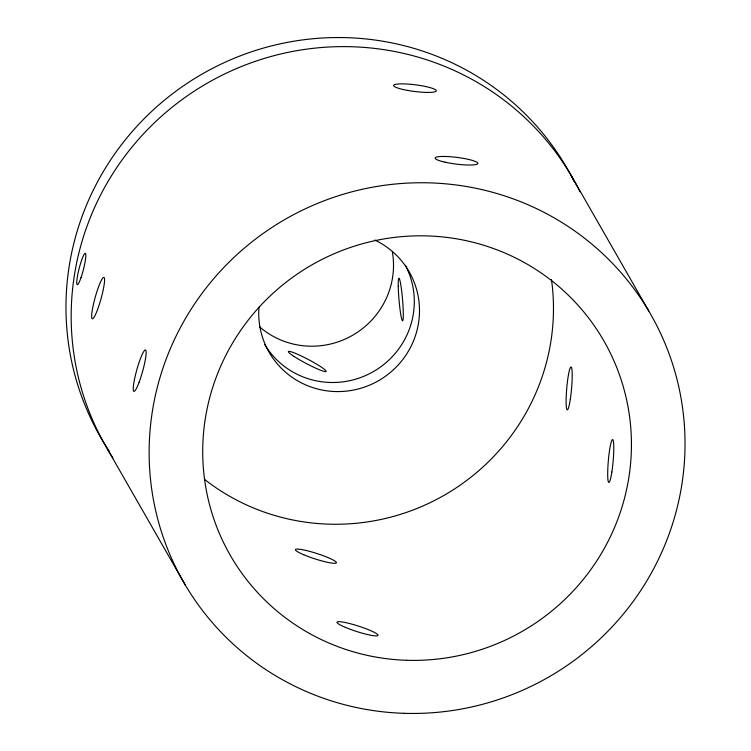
<?xml version="1.0" encoding="UTF-8"?>
<svg xmlns="http://www.w3.org/2000/svg" width="751" height="751" viewBox="0 0 751 751"><rect width="100%" height="100%" fill="white"/><g stroke="black" fill="none" stroke-linecap="round" stroke-linejoin="round"><path stroke-width="1.13" d="M570.798 174.861L648.751 310.989M107.44 449.089L185.403 585.207M405.418 265.347A80.761 79.221 -29.8 0 1 372.759 371.952A80.761 79.221 -29.8 0 1 264.718 344.54M392.36 251.857A80.761 79.221 -29.8 0 1 352.106 335.575A80.761 79.221 -29.8 0 1 259.639 326.892M112.847 457.81A269.205 264.08 -29.8 0 1 208.478 82.469A269.205 264.08 -29.8 0 1 580.007 191.824M551.469 279.494A215.368 211.266 -29.8 0 1 444.573 495.04A215.368 211.266 -29.8 0 1 204.469 479.345M109.524 451.586A269.205 264.08 -29.8 0 1 201.277 74.546A269.205 264.08 -29.8 0 1 574.308 181.742M374.702 240.02A80.761 79.221 -29.8 0 1 415.125 336.636A80.761 79.221 -29.8 0 1 322.799 390.182A80.761 79.221 -29.8 0 1 258.973 307.14M403.982 713.319A269.205 264.08 -29.8 0 0 655.398 322.911A269.205 264.08 -29.8 0 0 191.852 308.07A269.205 264.08 -29.8 0 0 403.982 713.319M406.601 660.279A215.368 211.266 -29.8 0 0 607.737 347.948A215.368 211.266 -29.8 0 0 236.894 336.072A215.368 211.266 -29.8 0 0 406.601 660.279M294.139 356.5A21.357 2.253 27.8 0 0 325.652 371.651A21.357 2.253 27.8 0 0 302.071 356.35A21.357 2.253 27.8 0 0 294.139 356.5M398.246 286.215A21.357 1.774 85.1 0 0 402.292 320.583A21.357 1.774 85.1 0 0 401.776 291.876A21.357 1.774 85.1 0 0 398.246 286.215M403.484 89.585A21.516 3.361 7.2 0 0 436.284 90.918A21.516 3.361 7.2 0 0 405.08 83.924A21.516 3.361 7.2 0 0 403.484 89.585M97.574 309.534A21.516 3.004 -74.4 0 0 103.957 277.372A21.516 3.004 -74.4 0 0 92.795 307.319A21.516 3.004 -74.4 0 0 97.574 309.534M303.761 554.764A21.507 2.844 17.8 0 0 336.279 562.95A21.507 2.844 17.8 0 0 307.703 550.868A21.507 2.844 17.8 0 0 303.761 554.764M570.281 399.457A21.507 2.413 -85 0 0 571.051 366.976A21.507 2.413 -85 0 0 566.141 398.762A21.507 2.413 -85 0 0 570.281 399.457M445.061 162.188A21.516 3.361 7.2 0 0 477.861 163.521A21.516 3.361 7.2 0 0 446.657 156.518A21.516 3.361 7.2 0 0 445.061 162.188M139.151 382.137A21.516 3.004 -74.4 0 0 145.534 349.966A21.516 3.004 -74.4 0 0 134.373 379.922A21.516 3.004 -74.4 0 0 139.151 382.137M345.338 627.357A21.507 2.844 17.8 0 0 377.866 635.553A21.507 2.844 17.8 0 0 349.281 623.461A21.507 2.844 17.8 0 0 345.338 627.357M611.858 472.06A21.507 2.413 -85 0 0 612.628 439.57A21.507 2.413 -85 0 0 607.719 471.365A21.507 2.413 -85 0 0 611.858 472.06M81.07 277.485A16.146 2.206 -75.6 0 0 85.342 253.369A16.146 2.206 -75.6 0 0 77.466 276.143A16.146 2.206 -75.6 0 0 81.07 277.485"/></g></svg>
